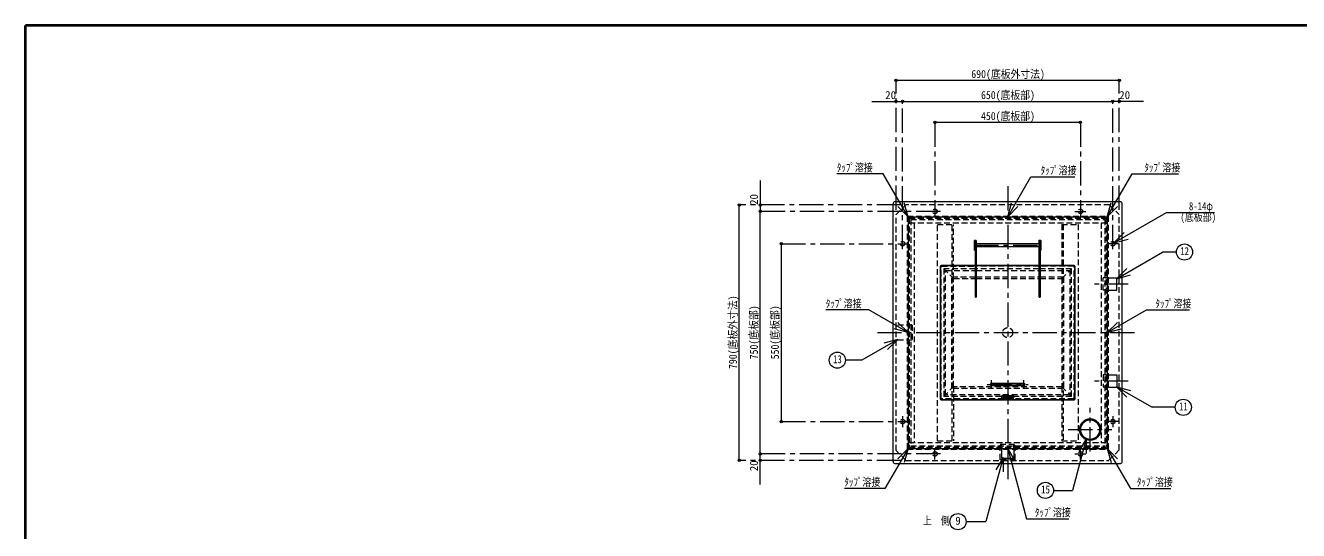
# Model space of a CAD drawing. Units: millimetres at full size, sheet at 1:15; details may follow other scales. Extents: x -3184 to 2891, y -2037 to 2178.
# Drawn here: x -3184 to 753, y 616 to 2178 of the extents above; entities that cross this region are included whole.
import ezdxf
from ezdxf.enums import TextEntityAlignment as Align

# ---------------------------------------------------------------- set-up
doc = ezdxf.new("R2010")
doc.units = ezdxf.units.MM
doc.header["$LTSCALE"] = 15
doc.header["$PDMODE"] = 32
doc.header["$PDSIZE"] = 7.5
doc.linetypes.add('CHAIN1', pattern=[8, 5, -1, 1, -1])
doc.linetypes.add('DASHED1', pattern=[1.8, 1.2, -0.6])
doc.layers.add('0-0', color=7, linetype='Continuous', lineweight=18)
doc.styles.add('ＭＳ ゴシック', font='')
doc.styles.get('ＭＳ ゴシック').set_extended_font_data('MS Gothic')

msp = doc.modelspace()

# ---------------------------------------------------------------- linework, layer by layer
at = {"layer": '0-0', "color": 1, "lineweight": 40}
for p in [(-3184.2, -2037.13), (2890.8, 2177.87)]:
    msp.add_line(p, (-3184.2, 2177.87), dxfattribs=at)
at = {"layer": '0-0', "color": 4, "linetype": 'CHAIN1', "lineweight": 9}
for p, q in [((-491.7, 1607.87), (-491.7, 2007.87)), ((198.3, 1607.87), (198.3, 2007.87)), ((-471.7, 1485.87), (-471.7, 1942.87)), ((178.3, 1485.87), (178.3, 1942.87)), ((-371.7, 1877.87), (-371.7, 1585.87)), ((78.3, 1877.87), (78.3, 1585.87)), ((-146.7, 1680.87), (-146.7, 774.87)), ((-476.7, 1622.87), (-976.7, 1622.87)), ((-354.7, 1602.87), (-911.7, 1602.87)), ((61.3, 1602.87), (95.3, 1602.87)), ((-846.7, 1502.87), (-454.7, 1502.87)), ((-249.7, 1497.87), (-43.7, 1497.87)), ((195.3, 1502.87), (161.3, 1502.87)), ((226.3, 1377.87), (113.3, 1377.87)), ((-549.7, 1227.87), (256.3, 1227.87)), ((-209.7, 1067.37), (-83.7, 1067.37)), ((-196.7, 1054.37), (-196.7, 1080.37)), ((-96.7, 1054.37), (-96.7, 1080.37)), ((226.3, 1077.87), (113.3, 1077.87)), ((108.3, 860.37), (108.3, 995.37)), ((-846.7, 952.87), (-454.7, 952.87)), ((-471.7, 969.87), (-471.7, 935.87)), ((195.3, 952.87), (161.3, 952.87)), ((178.3, 969.87), (178.3, 935.87)), ((40.8, 927.87), (175.8, 927.87)), ((-371.7, 835.87), (-371.7, 869.87)), ((78.3, 835.87), (78.3, 869.87)), ((-476.7, 832.87), (-976.7, 832.87)), ((-354.7, 852.87), (-911.7, 852.87)), ((61.3, 852.87), (95.3, 852.87))]:
    msp.add_line(p, q, dxfattribs=at)
at = {"layer": '0-0', "color": 4, "lineweight": 9}
for p, q in [((194.3, 2007.87), (-491.7, 2007.87)), ((-566.7, 1942.87), (-471.7, 1942.87)), ((-471.7, 1942.87), (178.3, 1942.87)), ((273.3, 1942.87), (178.3, 1942.87)), ((78.3, 1877.87), (-371.7, 1877.87)), ((-911.7, 1697.87), (-911.7, 1602.87)), ((-976.7, 832.87), (-976.7, 1622.87)), ((-501.2, 829.37), (-501.2, 1626.37)), ((201.8, 1632.37), (-495.2, 1632.37)), ((207.8, 829.37), (207.8, 1626.37)), ((-911.7, 852.87), (-911.7, 1602.87)), ((-846.7, 1502.87), (-846.7, 952.87)), ((-161.7, 1030.37), (-166.21, 1030.37)), ((-127.19, 1030.37), (-131.7, 1030.37)), ((-911.7, 757.87), (-911.7, 852.87)), ((-495.2, 823.37), (201.8, 823.37))]:
    msp.add_line(p, q, dxfattribs=at)
at = {"layer": '0-0'}
for p, q in [((-531.29, 1718.52), (-674.8, 1718.52)), ((-454.7, 1585.87), (-531.29, 1718.52)), ((-454.7, 1585.87), (-486.52, 1617.69)), ((-454.7, 1585.87), (-466.35, 1629.34)), ((-146.7, 1585.87), (-135.06, 1629.34)), ((-146.7, 1585.87), (-114.88, 1617.69)), ((161.3, 1585.87), (172.94, 1629.34)), ((161.3, 1585.87), (193.12, 1617.69)), ((-454.7, 1585.87), (161.3, 1585.87)), ((-454.7, 1585.87), (-454.7, 869.87)), ((161.3, 1585.87), (161.3, 869.87)), ((182.09, 1505.54), (213.91, 1537.36)), ((-49.7, 1502.37), (-243.7, 1502.37)), ((182.09, 1505.54), (225.55, 1517.18)), ((-49.7, 1493.37), (-243.7, 1493.37)), ((189.52, 1394.5), (332.57, 1477.08)), ((375.16, 1477.08), (332.57, 1477.08)), ((189.52, 1394.5), (221.34, 1426.32)), ((161.3, 1396.87), (191.3, 1396.87)), ((189.52, 1394.5), (232.99, 1406.14)), ((191.3, 1358.87), (191.3, 1396.87)), ((161.3, 1358.87), (191.3, 1358.87)), ((-454.7, 1227.87), (-498.17, 1239.52)), ((-454.7, 1227.87), (-486.52, 1259.69)), ((161.3, 1227.87), (193.12, 1259.69)), ((161.3, 1227.87), (204.76, 1239.52)), ((-486.08, 1207.09), (-597.59, 1142.71)), ((-486.08, 1207.09), (-529.55, 1195.44)), ((-486.08, 1207.09), (-517.9, 1175.27)), ((-597.59, 1142.71), (-648.53, 1142.71)), ((161.3, 1096.87), (191.3, 1096.87)), ((191.3, 1096.87), (191.3, 1058.87)), ((-161.7, 1033.62), (-131.7, 1033.62)), ((-161.7, 1024.12), (-131.7, 1024.12)), ((161.3, 1058.87), (191.3, 1058.87)), ((190.03, 1060.36), (233.5, 1048.72)), ((190.03, 1060.36), (300.02, 996.86)), ((190.03, 1060.36), (221.85, 1028.54)), ((371.29, 996.86), (300.02, 996.86)), ((-454.7, 869.87), (-526.22, 745.99)), ((-454.7, 869.87), (-486.52, 838.05)), ((-454.7, 869.87), (-466.35, 826.4)), ((-454.7, 869.87), (161.3, 869.87)), ((-165.7, 869.87), (-165.7, 839.87)), ((-146.7, 869.87), (-146.7, 824.87)), ((-146.7, 869.87), (-124.2, 830.9)), ((-127.7, 869.87), (-127.7, 839.87)), ((96.11, 899.29), (53.43, 740)), ((96.11, 899.29), (73.61, 860.32)), ((96.11, 899.29), (96.11, 854.29)), ((161.3, 869.87), (193.12, 838.05)), ((161.3, 869.87), (172.94, 826.4)), ((-160.51, 842.03), (-213.77, 643.27)), ((-160.51, 842.03), (-183.01, 803.06)), ((-165.7, 839.87), (-127.7, 839.87)), ((-160.51, 842.03), (-160.51, 797.03)), ((-526.22, 745.99), (-651.52, 745.99)), ((-4.93, 740), (53.43, 740)), ((-275.25, 643.27), (-213.77, 643.27))]:
    msp.add_line(p, q, dxfattribs=at)
at = {"layer": '0-0', "color": 4, "linetype": 'DASHED1', "lineweight": 9}
for p, q in [((-491.7, 1592.87), (-461.7, 1622.87)), ((168.3, 1622.87), (-461.7, 1622.87)), ((168.3, 1622.87), (198.3, 1592.87)), ((-491.7, 862.87), (-491.7, 1592.87)), ((-457.2, 1588.37), (163.8, 1588.37)), ((-457.2, 1588.37), (-457.2, 867.37)), ((-451.5, 1582.67), (158.1, 1582.67)), ((-451.5, 1582.67), (-451.5, 873.07)), ((-451.2, 1582.37), (157.8, 1582.37)), ((-451.2, 1582.37), (-451.2, 873.37)), ((-446.7, 1577.87), (-446.7, 877.87)), ((-446.7, 1577.87), (153.3, 1577.87)), ((153.3, 1577.87), (153.3, 877.87)), ((157.8, 1582.37), (157.8, 873.37)), ((158.1, 1582.67), (158.1, 873.07)), ((163.8, 1588.37), (163.8, 867.37)), ((198.3, 864.87), (198.3, 1592.87)), ((-451.2, 1567.37), (157.8, 1567.37)), ((-436.2, 1567.37), (-436.2, 888.37)), ((-364.2, 1562.37), (-314.2, 1562.37)), ((-364.2, 893.37), (-364.2, 1562.37)), ((-318.2, 893.37), (-318.2, 1562.37)), ((-314.2, 1395.37), (-314.2, 1562.37)), ((20.8, 1562.37), (70.8, 1562.37)), ((20.8, 1562.37), (20.8, 1395.37)), ((24.8, 1562.37), (24.8, 893.37)), ((70.8, 1562.37), (70.8, 893.37)), ((142.8, 1567.37), (142.8, 888.37)), ((-249.7, 1502.37), (-243.7, 1502.37)), ((-49.7, 1502.37), (-43.7, 1502.37)), ((-249.7, 1493.37), (-243.7, 1493.37)), ((-49.7, 1493.37), (-43.7, 1493.37)), ((148.3, 1358.87), (148.3, 1396.87)), ((161.3, 1396.87), (148.3, 1396.87)), ((161.3, 1358.87), (148.3, 1358.87)), ((-441.7, 1251.37), (-489.7, 1251.37)), ((161.3, 1096.87), (148.3, 1096.87)), ((148.3, 1096.87), (148.3, 1058.87)), ((-314.2, 1060.37), (-314.2, 893.37)), ((20.8, 1060.37), (20.8, 893.37)), ((161.3, 1058.87), (148.3, 1058.87)), ((-457.2, 867.37), (163.8, 867.37)), ((-451.5, 873.07), (158.1, 873.07)), ((-451.2, 888.37), (157.8, 888.37)), ((-451.2, 873.37), (157.8, 873.37)), ((-446.7, 877.87), (153.3, 877.87)), ((-364.2, 893.37), (-314.2, 893.37)), ((-165.7, 869.87), (-165.7, 882.87)), ((-127.7, 869.87), (-127.7, 882.87)), ((-123.2, 834.87), (-123.2, 882.87)), ((20.8, 893.37), (70.8, 893.37)), ((-461.7, 832.87), (-491.7, 862.87)), ((-461.7, 832.87), (166.3, 832.87)), ((-123.2, 834.87), (-170.2, 834.87)), ((198.3, 864.87), (166.3, 832.87))]:
    msp.add_line(p, q, dxfattribs=at)
at = {"layer": '0-0', "color": 5, "lineweight": 25}
for p, q in [((-249.7, 1482.87), (-249.7, 1512.87)), ((-243.7, 1512.87), (-249.7, 1512.87)), ((-246.7, 1337.87), (-246.7, 1512.87)), ((-243.7, 1337.87), (-243.7, 1512.87)), ((-46.7, 1337.87), (-46.7, 1512.87)), ((-43.7, 1482.87), (-43.7, 1512.87)), ((-246.7, 1482.87), (-249.7, 1482.87)), ((-46.7, 1482.87), (-43.7, 1482.87)), ((-354.2, 1433.07), (-354.2, 1022.67)), ((-351.9, 1435.37), (-246.7, 1435.37)), ((-243.5, 1435.37), (-49.9, 1435.37)), ((58.5, 1435.37), (-46.7, 1435.37)), ((60.8, 1433.07), (60.8, 1022.67)), ((-243.7, 1377.87), (-246.7, 1377.87)), ((-49.7, 1377.87), (-46.7, 1377.87)), ((-246.7, 1337.87), (-243.7, 1337.87)), ((-49.7, 1337.87), (-46.7, 1337.87)), ((-196.7, 1070.37), (-96.7, 1070.37)), ((-196.7, 1064.37), (-96.7, 1064.37)), ((-161.7, 1030.37), (-131.7, 1030.37)), ((-161.7, 1027.37), (-161.7, 1030.37)), ((-161.7, 1027.37), (-131.7, 1027.37)), ((-131.7, 1027.37), (-131.7, 1030.37)), ((58.5, 1020.37), (-351.9, 1020.37))]:
    msp.add_line(p, q, dxfattribs=at)
at = {"layer": '0-0', "linetype": 'DASHED1'}
for p, q in [((-351.9, 1023.82), (-351.9, 1431.92)), ((-350.75, 1433.07), (-246.7, 1433.07)), ((-344.2, 1425.37), (-314.2, 1395.37)), ((-246.7, 1425.37), (-344.2, 1425.37)), ((-344.2, 1425.37), (-344.2, 1030.37)), ((-49.9, 1433.07), (-243.5, 1433.07)), ((-49.9, 1425.37), (-243.5, 1425.37)), ((-243.5, 1420.37), (-49.9, 1420.37)), ((57.35, 1433.07), (-46.7, 1433.07)), ((50.8, 1425.37), (-46.7, 1425.37)), ((-46.7, 1420.37), (45.8, 1420.37)), ((20.8, 1395.37), (50.8, 1425.37)), ((50.8, 1030.37), (50.8, 1425.37)), ((58.5, 1023.82), (58.5, 1431.92)), ((-319.2, 1400.37), (-246.7, 1400.37)), ((-319.2, 1055.37), (-319.2, 1400.37)), ((-314.2, 1395.37), (-246.7, 1395.37)), ((-314.2, 1060.37), (-314.2, 1395.37)), ((-243.5, 1400.37), (-49.9, 1400.37)), ((-243.5, 1395.37), (-49.9, 1395.37)), ((-46.7, 1400.37), (25.8, 1400.37)), ((-46.7, 1395.37), (20.8, 1395.37)), ((20.8, 1395.37), (20.8, 1060.37)), ((25.8, 1400.37), (25.8, 1055.37)), ((-344.2, 1030.37), (-314.2, 1060.37)), ((-166.21, 1030.37), (-344.2, 1030.37)), ((25.8, 1055.37), (-319.2, 1055.37)), ((20.8, 1060.37), (-314.2, 1060.37)), ((-152.7, 1030.37), (-152.7, 1027.37)), ((-140.7, 1030.37), (-140.7, 1027.37)), ((50.8, 1030.37), (-127.19, 1030.37)), ((20.8, 1060.37), (50.8, 1030.37)), ((57.35, 1022.67), (-350.75, 1022.67))]:
    msp.add_line(p, q, dxfattribs=at)
at = {"layer": '0-0'}
for points in [[(-146.7, 1585.87), (-75.11, 1709.88), (60.46, 1709.88)], [(161.3, 1585.87), (237.88, 1718.52), (381.39, 1718.52)], [(182.09, 1505.54), (344.53, 1599.32), (492.63, 1599.32)], [(-454.7, 1227.87), (-575.98, 1297.89), (-709.04, 1297.89)], [(161.3, 1227.87), (282.58, 1297.89), (415.64, 1297.89)], [(-146.7, 869.87), (-88.36, 652.14), (42.72, 652.14)], [(161.3, 869.87), (232.82, 745.99), (358.12, 745.99)]]:
    msp.add_lwpolyline(points, dxfattribs=at)
at = {"layer": '0-0', "color": 5, "lineweight": 25}
msp.add_lwpolyline([(-49.7, 1337.87), (-49.7, 1512.87), (-43.7, 1512.87)], dxfattribs=at)
at = {"layer": '0-0', "linetype": 'DASHED1'}
for points in [[(-339.2, 1035.37), (-339.2, 1420.37), (-246.7, 1420.37)], [(45.8, 1420.37), (45.8, 1035.37), (-339.2, 1035.37)]]:
    msp.add_lwpolyline(points, dxfattribs=at)
at = {"layer": '0-0', "color": 4, "linetype": 'DASHED1', "lineweight": 9}
for points in [[(-441.7, 1251.37), (-441.7, 1204.37), (-489.7, 1204.37)], [(-170.2, 834.87), (-170.2, 882.87), (-123.2, 882.87)]]:
    msp.add_lwpolyline(points, dxfattribs=at)
for centre, radius in [((-371.7, 1602.87), 7), ((78.3, 1602.87), 7), ((-471.7, 1502.87), 7), ((178.3, 1502.87), 7), ((-146.7, 1227.87), 15.5), ((-471.7, 952.87), 7), ((178.3, 952.87), 7), ((-371.7, 852.87), 7), ((78.3, 852.87), 7)]:
    msp.add_circle(centre, radius, dxfattribs=at)
at = {"layer": '0-0'}
for centre in [(400.16, 1477.08), (-673.53, 1142.71), (396.29, 996.86), (-29.93, 740), (-300.25, 643.27)]:
    msp.add_circle(centre, 25, dxfattribs=at)
at = {"layer": '0-0', "color": 5, "lineweight": 25}
for radius in [32.5, 30.25]:
    msp.add_circle((108.3, 927.87), radius, dxfattribs=at)
at = {"layer": '0-0', "color": 4, "lineweight": 9}
for centre, start, end in [((-495.2, 1626.37), 90, 180), ((201.8, 1626.37), 0, 90), ((-495.2, 829.37), 180, 270), ((201.8, 829.37), 270, 0)]:
    msp.add_arc(centre, 6, start, end, dxfattribs=at)
at = {"layer": '0-0', "color": 5, "lineweight": 25}
for centre, radius, start, end in [((-351.9, 1433.07), 2.3, 90, 180), ((58.5, 1433.07), 2.3, 0, 90), ((-196.7, 1067.37), 3, 90, 270), ((-96.7, 1067.37), 3, 270, 90), ((-351.9, 1022.67), 2.3, 180, 270), ((58.5, 1022.67), 2.3, 270, 0)]:
    msp.add_arc(centre, radius, start, end, dxfattribs=at)
at = {"layer": '0-0', "linetype": 'DASHED1'}
for centre, radius, start, end in [((-350.75, 1431.92), 1.15, 90, 180), ((57.35, 1431.92), 1.15, 0, 90), ((-196.7, 1067.37), 3, 270, 90), ((-96.7, 1067.37), 3, 90, 270), ((-350.75, 1023.82), 1.15, 180, 270), ((57.35, 1023.82), 1.15, 270, 0)]:
    msp.add_arc(centre, radius, start, end, dxfattribs=at)
at = {"layer": '0-0'}
for centre, start, end in [((-161.7, 1028.87), 90, 270), ((-131.7, 1028.87), 270, 90)]:
    msp.add_arc(centre, 4.75, start, end, dxfattribs=at)
at = {"layer": '0-0', "color": 1}
for p in [(-491.7, 2007.87), (198.3, 2007.87), (-491.7, 1942.87), (-471.7, 1942.87), (178.3, 1942.87), (198.3, 1942.87), (-371.7, 1877.87), (78.3, 1877.87), (-976.7, 1622.87), (-911.7, 1622.87), (-911.7, 1602.87), (-846.7, 1502.87), (-846.7, 952.87), (-976.7, 832.87), (-911.7, 852.87), (-911.7, 832.87)]:
    msp.add_point(p, dxfattribs=at)

# ---------------------------------------------------------------- texts
at = {"layer": '0-0', "style": 'ＭＳ ゴシック'}
for s, width, p in [('690(底板外寸法)', 0.9, (-259.2, 2007.87)), ('650(底板部)', 0.9, (-229.2, 1942.87)), ('450(底板部)', 0.9, (-229.2, 1877.87)), ('ﾀｯﾌﾟ溶接', 0.8, (-674.8, 1718.52)), ('ﾀｯﾌﾟ溶接', 0.8, (-44.54, 1709.88)), ('ﾀｯﾌﾟ溶接', 0.8, (276.39, 1718.52)), ('8-14φ', 0.8, (413.88, 1599.32)), ('(底板部)', 0.8, (387.63, 1565.57)), ('12', 0.8, (387.03, 1460.21)), ('ﾀｯﾌﾟ溶接', 0.8, (-709.04, 1297.89)), ('ﾀｯﾌﾟ溶接', 0.8, (310.64, 1297.89)), ('13', 0.8, (-686.66, 1125.84)), ('11', 0.8, (383.17, 979.98)), ('ﾀｯﾌﾟ溶接', 0.8, (-651.52, 745.99)), ('15', 0.8, (-43.05, 723.12)), ('ﾀｯﾌﾟ溶接', 0.8, (253.12, 745.99)), ('ﾀｯﾌﾟ溶接', 0.8, (-62.28, 652.14)), ('上\u3000側', 0.8, (-409, 626.4))]:
    msp.add_text(s, height=24.74, dxfattribs=dict(at, width=width)).set_placement(p, align=Align.BOTTOM_LEFT)
for s, p in [('20', (-525.45, 1942.87)), ('20', (198.3, 1942.87)), ('9', (-308.69, 626.4))]:
    msp.add_text(s, height=24.74, dxfattribs=at).set_placement(p, align=Align.BOTTOM_LEFT)
for p in [(-911.7, 1622.87), (-911.7, 799.12)]:
    msp.add_text('20', height=24.74, rotation=90, dxfattribs=at).set_placement(p, align=Align.BOTTOM_LEFT)
at = {"layer": '0-0', "style": 'ＭＳ ゴシック', "width": 0.9}
for s, p in [('790(底板外寸法)', (-976.7, 1115.37)), ('750(底板部)', (-911.7, 1145.37)), ('550(底板部)', (-846.7, 1145.37))]:
    msp.add_text(s, height=24.74, rotation=90, dxfattribs=at).set_placement(p, align=Align.BOTTOM_LEFT)

doc.saveas('drawing.dxf')
